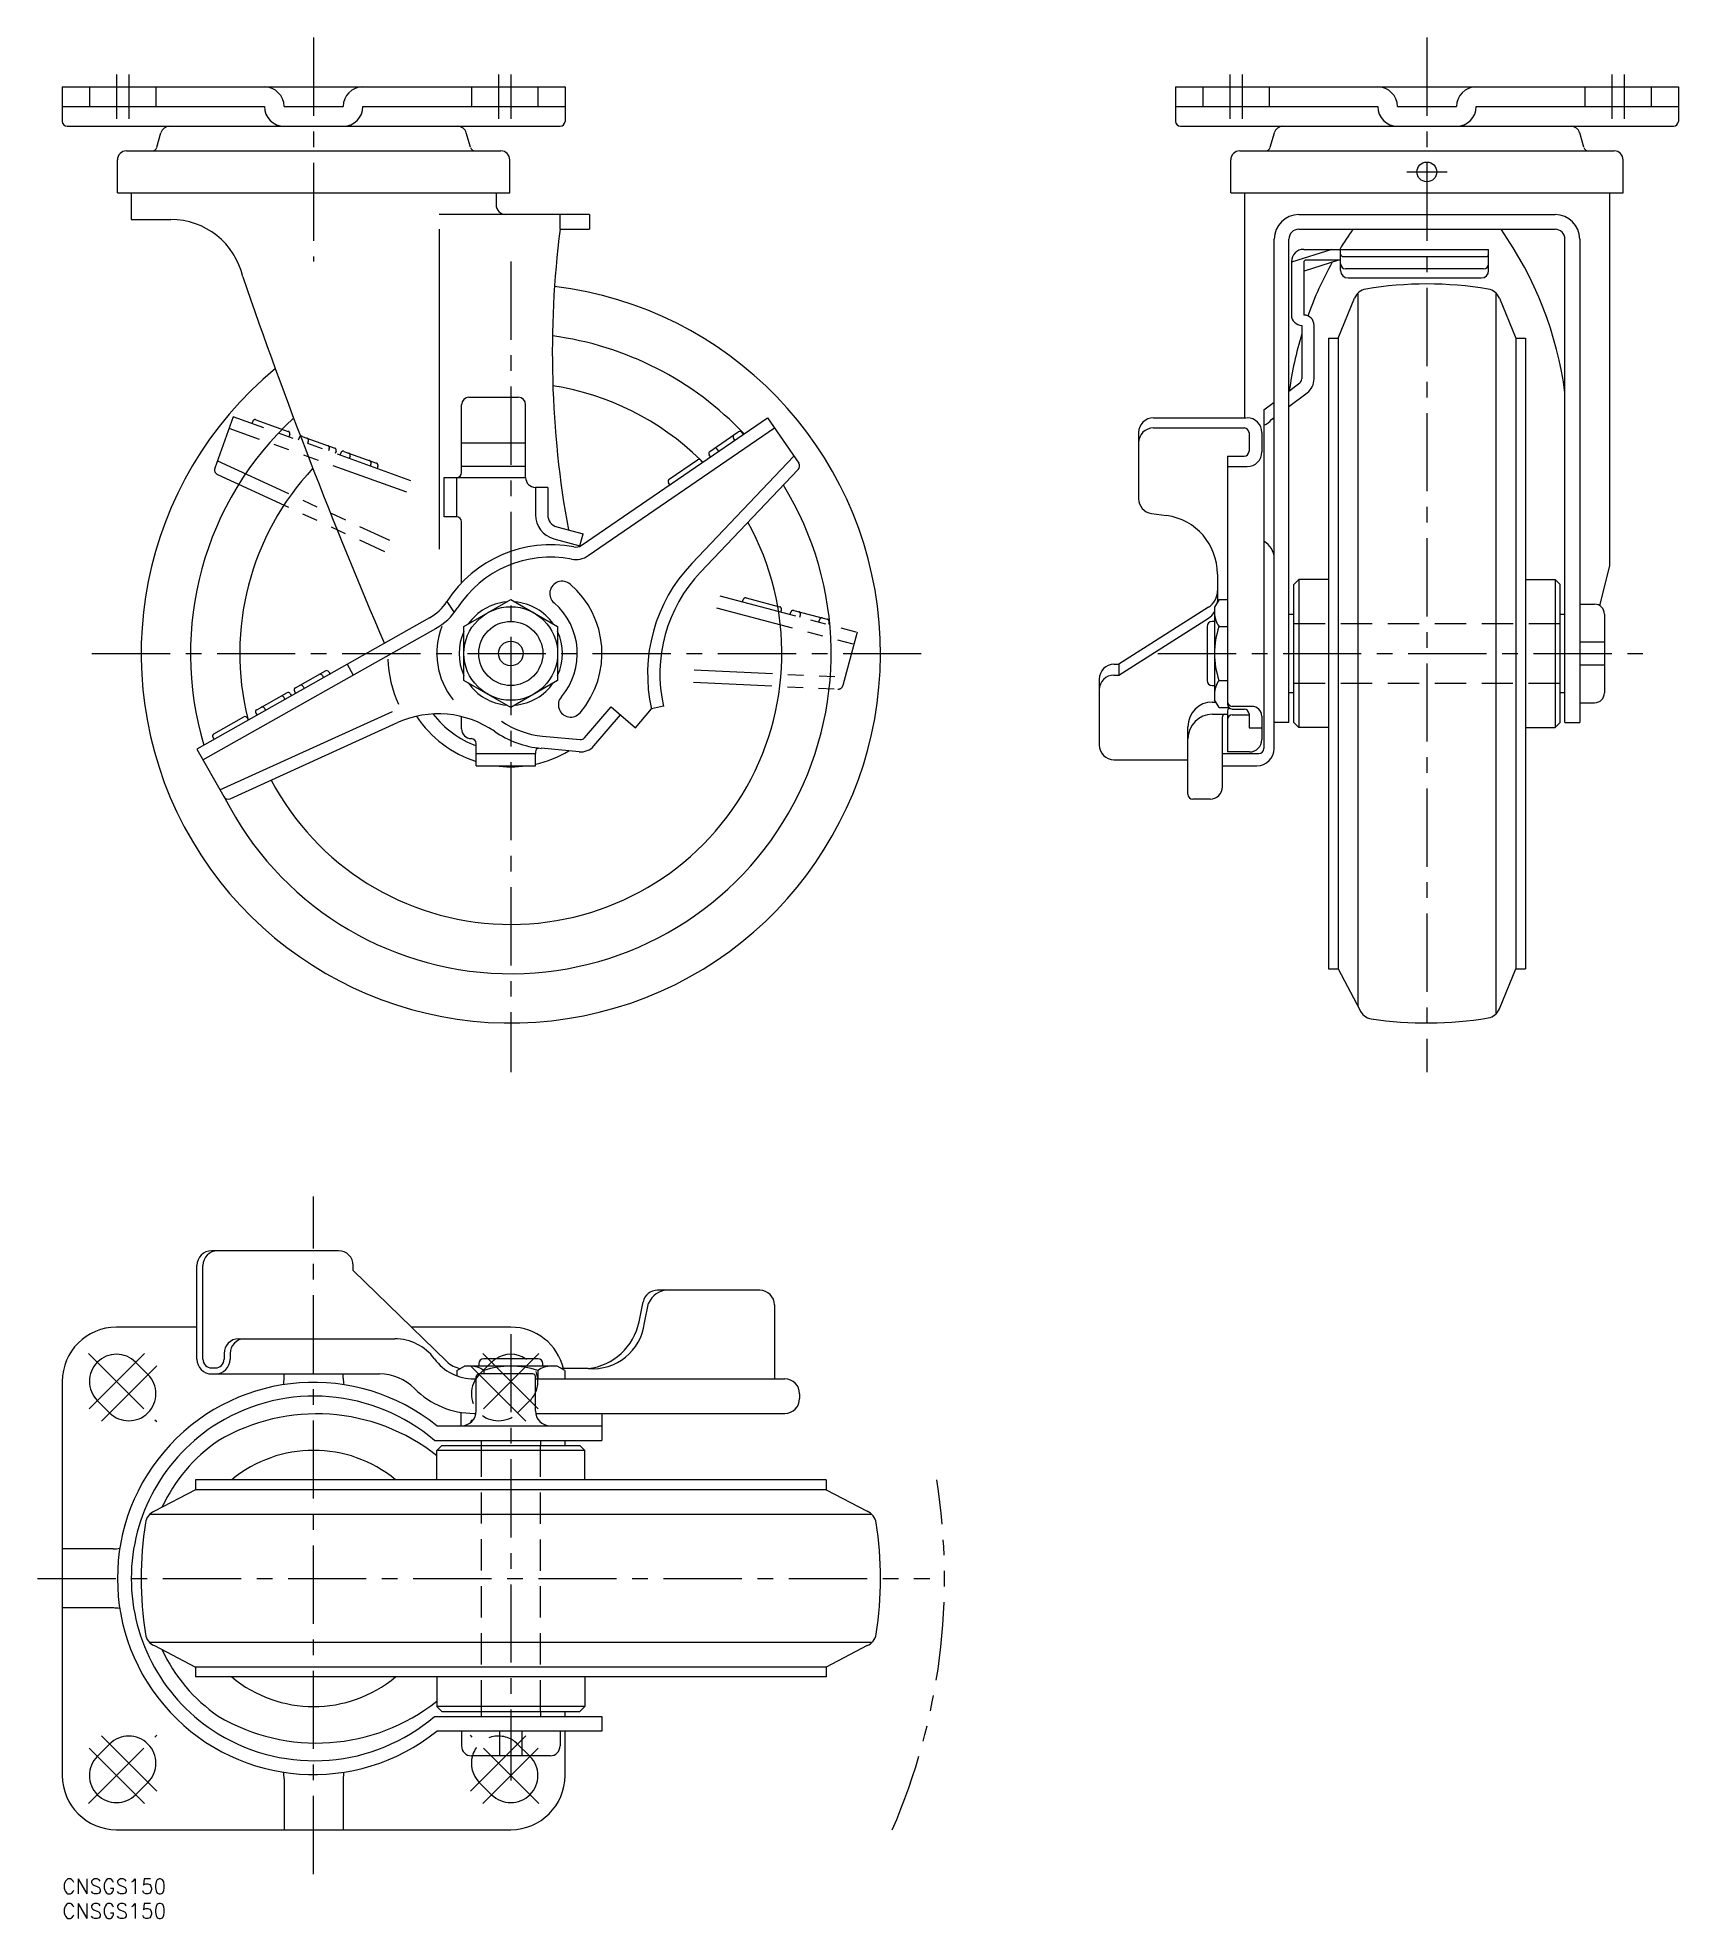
# Model space of a CAD drawing. Extents: x -5 to 328, y -8 to 374.
import ezdxf

# ---------------------------------------------------------------- set-up
doc = ezdxf.new("R2010")
doc.units = 0
doc.header["$LTSCALE"] = 0.5
for name, pattern in [('CENTER', [50.8, 31.75, -6.35, 6.35, -6.35]), ('DASHED', [19.05, 12.7, -6.35]), ('PHANTOM', [63.5, 31.75, -6.35, 6.35, -6.35, 6.35, -6.35])]:
    doc.linetypes.add(name, pattern=pattern)
for name, color, linetype in [('MSM_CENTER', 1, 'CENTER'), ('MSM_CONTINUOUS', 7, 'CONTINUOUS'), ('MSM_DASHED', 4, 'DASHED'), ('MSM_IMAGINARY', 6, 'PHANTOM'), ('MSM_PART_NUMBER', 7, 'CONTINUOUS')]:
    doc.layers.add(name, color=color, linetype=linetype)
doc.styles.get("Standard").update_dxf_attribs({"font": 'txt.shx', "height": 3, "bigfont": 'bigfont.shx'})

# ---------------------------------------------------------------- blocks, each defined once
blk = doc.blocks.new('*U2')
at = {"layer": 'MSM_PART_NUMBER'}
blk.add_text('CNSGS150', height=3, dxfattribs=at).set_placement((0, -3))
blk = doc.blocks.new('*U3')
at = {"layer": 'MSM_PART_NUMBER'}
blk.add_text('CNSGS150', height=3, dxfattribs=at).set_placement((0, -8))

msp = doc.modelspace()

# ---------------------------------------------------------------- linework, layer by layer
at = {"layer": 'MSM_CENTER'}
for p, q in [((51, 373.74), (51, 328.31)), ((276.88, 373.74), (276.88, 163.74)), ((11, 366.24), (11, 357.24)), ((13.5, 366.24), (13.5, 357.24)), ((88.5, 366.24), (88.5, 357.24)), ((91, 366.24), (91, 357.24)), ((236.88, 366.24), (236.88, 357.24)), ((239.38, 366.24), (239.38, 357.24)), ((314.38, 366.24), (314.38, 357.24)), ((316.88, 366.24), (316.88, 357.24)), ((272.79, 346.49), (280.97, 346.49)), ((91, 328.31), (91, 163.74)), ((6, 248.74), (176, 248.74)), ((222.28, 248.74), (322.88, 248.74)), ((51, 1), (51, 138.5)), ((91, 110.6), (91, 20)), ((5.34, 106.66), (19.16, 92.84)), ((16.66, 106.66), (5.34, 95.34)), ((19.16, 104.16), (7.84, 92.84)), ((96.66, 106.66), (82.84, 92.84)), ((82.84, 104.16), (94.16, 92.84)), ((85.34, 106.66), (96.66, 95.34)), ((-5, 61), (176, 61)), ((5.34, 15.34), (19.16, 29.16)), ((19.16, 17.84), (7.84, 29.16)), ((96.66, 15.34), (82.84, 29.16)), ((82.84, 17.84), (94.16, 29.16)), ((16.66, 15.34), (5.34, 26.66)), ((85.34, 15.34), (96.66, 26.66))]:
    msp.add_line(p, q, dxfattribs=at)
at = {"layer": 'MSM_CONTINUOUS'}
for p, q in [((0, 363.74), (0, 356.74)), ((0, 363.74), (102, 363.74)), ((102, 363.74), (102, 356.74)), ((225.88, 363.74), (327.88, 363.74)), ((225.88, 363.74), (225.88, 356.74)), ((327.88, 363.74), (327.88, 356.74)), ((0, 359.74), (41, 359.74)), ((45, 359.74), (57, 359.74)), ((61, 359.74), (102, 359.74)), ((225.88, 359.74), (266.88, 359.74)), ((270.88, 359.74), (282.88, 359.74)), ((286.88, 359.74), (327.88, 359.74)), ((1, 355.74), (101, 355.74)), ((226.88, 355.74), (326.88, 355.74)), ((19.2, 351.48), (20.03, 354.43)), ((82.8, 351.48), (81.97, 354.43)), ((245.09, 351.48), (245.91, 354.43)), ((308.68, 351.48), (307.86, 354.43)), ((11.2, 342.24), (11.2, 348.94)), ((13, 350.74), (89, 350.74)), ((90.8, 342.24), (90.8, 348.94)), ((237.08, 342.24), (237.08, 348.94)), ((238.88, 350.74), (314.88, 350.74)), ((316.68, 342.24), (316.68, 348.94)), ((11.2, 342.24), (90.8, 342.24)), ((14, 342.24), (14, 336.84)), ((88, 342.24), (88, 339.84)), ((237.08, 342.24), (316.68, 342.24)), ((239.88, 342.24), (239.88, 296.57)), ((313.88, 342.24), (313.88, 266.5)), ((14, 336.84), (22, 336.84)), ((107, 337.84), (76.5, 337.84)), ((101, 334.84), (101, 337.84)), ((107, 337.84), (107, 334.84)), ((250.88, 337.84), (302.88, 337.84)), ((76.5, 334.84), (76.5, 269.93)), ((101, 334.84), (107, 334.84)), ((245.88, 229.46), (245.88, 332.84)), ((248.88, 234.74), (248.88, 332.84)), ((250.88, 334.84), (302.88, 334.84)), ((304.88, 234.74), (304.88, 332.84)), ((307.88, 332.84), (307.88, 234.74)), ((257.6, 330.77), (249.38, 328.17)), ((251.88, 330.77), (289.38, 330.77)), ((258.96, 328.58), (251.93, 326.35)), ((259.38, 328.6), (252.38, 328.6)), ((259.36, 326.46), (259.36, 330.77)), ((259.86, 329.3), (288.88, 329.3)), ((289.38, 326.46), (289.38, 330.77)), ((249.38, 328.27), (249.38, 317.44)), ((251.88, 328.1), (251.88, 317.44)), ((288.38, 326.82), (260.36, 326.82)), ((260.86, 324.96), (287.88, 324.96)), ((258.88, 312.74), (262.18, 320.88)), ((262.88, 321.92), (262.88, 177.13)), ((290.88, 321.92), (290.88, 175.57)), ((291.58, 320.88), (294.88, 312.74)), ((251.48, 315.34), (251.48, 304.46)), ((253.98, 304.35), (253.98, 315.34)), ((256.88, 312.74), (256.88, 184.74)), ((256.88, 312.74), (258.88, 312.74)), ((258.88, 312.74), (258.88, 184.74)), ((294.88, 312.74), (294.88, 184.74)), ((294.88, 312.74), (296.88, 312.74)), ((296.88, 312.74), (296.88, 184.74)), ((248.88, 302.01), (251.08, 303.66)), ((248.88, 298.88), (252.58, 301.66)), ((81, 285.46), (81, 299.24)), ((82.5, 300.74), (92.5, 300.74)), ((94, 284.46), (94, 299.24)), ((243.78, 298.18), (245.88, 299.75)), ((243.78, 298.18), (243.78, 229.46)), ((105.29, 270.67), (143.08, 296.57)), ((106.71, 268.6), (144.5, 294.51)), ((143.08, 296.57), (149.41, 287.34)), ((221.38, 296.57), (240.28, 296.57)), ((221.38, 294.51), (239.78, 294.51)), ((245.32, 296.2), (245.88, 296.63)), ((94, 291.46), (81, 291.46)), ((131.38, 289.76), (137.16, 293.72)), ((133.19, 289.79), (132.9, 290.2)), ((136.48, 292.05), (136.2, 292.46)), ((137.85, 293.59), (138.13, 293.18)), ((218.38, 293.57), (218.38, 280.15)), ((240.78, 293.51), (240.78, 289.78)), ((243.38, 293.57), (243.38, 289.67)), ((81, 286.74), (94, 286.74)), ((123.13, 284.11), (128.91, 288.07)), ((127.7, 266.99), (148.42, 288.78)), ((129.89, 287.52), (129.6, 287.94)), ((131.54, 288.66), (131.25, 289.07)), ((236.38, 288.78), (236.38, 238.47)), ((236.38, 288.78), (239.78, 288.78)), ((236.38, 286.67), (240.38, 286.67)), ((77.5, 276.46), (77.5, 284.46)), ((77.5, 284.46), (94, 284.46)), ((80, 284.46), (80, 276.46)), ((123.29, 283), (123, 283.41)), ((129.51, 265.27), (149.31, 286.09)), ((96, 282.46), (96, 276.87)), ((98.5, 282.46), (96, 282.46)), ((98.5, 282.46), (98.5, 276.87)), ((80, 276.46), (77.5, 276.46)), ((81, 263.06), (81, 275.46)), ((220.96, 277.18), (224.06, 276.74)), ((99.71, 272.04), (105, 270.62)), ((100.35, 274.46), (105.65, 273.04)), ((105, 270.62), (105.65, 273.04)), ((105, 270.62), (105, 270.5)), ((234.38, 264.86), (234.38, 259.28)), ((249.88, 262.74), (250.88, 263.74)), ((250.88, 263.74), (250.88, 233.74)), ((256.88, 263.74), (250.88, 263.74)), ((296.88, 263.74), (302.88, 263.74)), ((302.88, 263.74), (302.88, 233.74)), ((303.88, 262.74), (302.88, 263.74)), ((313.88, 266.5), (311.86, 258.49)), ((81.5, 254.23), (91, 259.71)), ((91, 259.71), (100.5, 254.23)), ((234.69, 259.71), (233.78, 258.15)), ((234.69, 259.71), (236.38, 259.71)), ((249.88, 234.74), (249.88, 262.74)), ((303.88, 234.74), (303.88, 262.74)), ((74.53, 255.97), (27.32, 229.34)), ((78.03, 259.29), (79.54, 257.09)), ((232.53, 258.11), (214.38, 246.54)), ((214.38, 244.36), (232.53, 255.91)), ((233.78, 258.15), (233.78, 239.34)), ((248.88, 256.69), (249.88, 256.69)), ((303.88, 256.69), (304.88, 256.69)), ((307.88, 258.74), (310.88, 258.74)), ((312.88, 256.74), (312.88, 240.74)), ((28.55, 227.16), (75.76, 253.79)), ((81.5, 243.26), (81.5, 254.23)), ((100.5, 254.23), (100.5, 243.26)), ((232.28, 254.24), (232.28, 243.24)), ((233.78, 255.24), (233.28, 255.24)), ((234.69, 254.23), (236.38, 254.23)), ((312.88, 251.03), (307.88, 251.03)), ((47.29, 241.75), (53.39, 245.2)), ((54.07, 245.01), (54.32, 244.57)), ((57.8, 246.54), (59.03, 244.36)), ((213.38, 246.54), (214.38, 246.54)), ((213.38, 244.36), (214.38, 244.36)), ((214.38, 246.54), (214.38, 244.36)), ((307.88, 246.46), (312.88, 246.46)), ((39.45, 237.33), (45.55, 240.77)), ((46.23, 240.58), (46.48, 240.15)), ((47.1, 241.07), (47.35, 240.64)), ((48.85, 242.06), (49.09, 241.62)), ((52.77, 244.27), (53.01, 243.83)), ((91, 237.77), (81.5, 243.26)), ((100.5, 243.26), (91, 237.77)), ((210.38, 243.54), (210.38, 230.16)), ((233.28, 242.24), (233.78, 242.24)), ((234.69, 243.26), (236.38, 243.26)), ((248.88, 240.79), (249.88, 240.79)), ((303.88, 240.79), (304.88, 240.79)), ((31.98, 221.07), (67, 236.98)), ((41.01, 237.63), (41.25, 237.2)), ((44.93, 239.85), (45.17, 239.41)), ((105.95, 231.6), (111.34, 237.91)), ((111.34, 237.91), (116.28, 233.68)), ((116.28, 233.68), (119.53, 237.48)), ((121.97, 238.03), (119.53, 237.48)), ((233.38, 238.88), (234.05, 238.88)), ((234.69, 237.77), (233.78, 239.34)), ((234.69, 237.77), (236.66, 237.77)), ((236.38, 236.91), (236.38, 228.76)), ((241.38, 238.01), (237.38, 238.01)), ((237.38, 237.47), (239.78, 237.47)), ((307.88, 238.74), (310.88, 238.74)), ((30.75, 232.42), (36.84, 235.86)), ((34.05, 219.26), (68.03, 234.7)), ((37.52, 235.67), (37.77, 235.23)), ((39.27, 236.65), (39.51, 236.22)), ((81, 233.46), (81, 235.93)), ((107.85, 229.98), (113.24, 236.28)), ((228.38, 220.18), (228.38, 233.88)), ((233.38, 236.39), (236.38, 236.39)), ((235.38, 221.68), (235.38, 235.89)), ((237.38, 236.28), (240.78, 236.28)), ((240.78, 236.47), (240.78, 233.68)), ((240.78, 233.68), (243.38, 233.68)), ((243.38, 236.01), (243.38, 231.26)), ((248.88, 234.74), (245.88, 234.74)), ((249.88, 234.74), (250.88, 233.74)), ((256.88, 233.74), (250.88, 233.74)), ((296.88, 233.74), (302.88, 233.74)), ((303.88, 234.74), (302.88, 233.74)), ((304.88, 234.74), (307.88, 234.74)), ((27.32, 229.34), (32.76, 219.68)), ((30.56, 231.74), (30.8, 231.3)), ((84, 225.96), (84, 230.46)), ((104.86, 228.77), (97.17, 229.49)), ((97.44, 231.97), (105.09, 231.26)), ((84, 228.46), (96, 228.46)), ((84, 225.96), (96, 225.96)), ((96, 225.96), (96, 228.46)), ((213.38, 227.16), (228.38, 227.16)), ((235.38, 228.46), (242.78, 228.46)), ((235.38, 225.96), (242.38, 225.96)), ((240.88, 228.76), (236.38, 228.76)), ((232.88, 219.18), (229.38, 219.18)), ((256.88, 184.74), (258.88, 184.74)), ((258.88, 184.74), (263.25, 176.44)), ((291.59, 176.61), (294.88, 184.74)), ((294.88, 184.74), (296.88, 184.74)), ((56.03, 127.5), (30.32, 127.5)), ((27.32, 105.5), (27.32, 124.5)), ((28.54, 105.5), (28.54, 124.5)), ((59.03, 123.5), (59.03, 124.5)), ((59.03, 123.5), (78, 105.01)), ((141.5, 119.5), (120.78, 119.5)), ((117.01, 113.08), (117.84, 117.11)), ((118.13, 112.85), (118.96, 116.88)), ((144.5, 116.5), (144.5, 101.5)), ((27.32, 112), (11, 112)), ((91, 112), (70.82, 112)), ((35.78, 109.65), (67.45, 109.65)), ((14.89, 104.89), (17.39, 102.39)), ((30.32, 103.72), (31.05, 103.72)), ((32.83, 106.65), (32.83, 105.5)), ((34.05, 106.65), (34.05, 105.5)), ((80.03, 103.2), (81.59, 104.1)), ((80.03, 103.2), (80.03, 102.14)), ((100.41, 104.1), (81.59, 104.1)), ((84.5, 104.6), (84.5, 104.1)), ((96.5, 105.6), (85.5, 105.6)), ((85.52, 103.2), (85.52, 102.5)), ((96.48, 103.2), (96.48, 101.5)), ((97.5, 104.1), (97.5, 104.6)), ((101.97, 103.2), (100.41, 104.1)), ((106.69, 103.59), (101.3, 103.59)), ((101.97, 103.2), (101.97, 101.5)), ((0, 101), (0, 21)), ((30.32, 102.5), (64.37, 102.5)), ((45, 101.66), (45, 102.5)), ((57, 101.66), (57, 102.5)), ((83.55, 101.5), (84, 101.5)), ((84, 95), (84, 102)), ((95.5, 102.5), (84.5, 102.5)), ((96, 95), (96, 102)), ((96, 101.5), (146.58, 101.5)), ((7.11, 97.11), (9.61, 94.61)), ((7.11, 97.11), (9.61, 94.61)), ((149.58, 98.5), (149.58, 97.5)), ((75.96, 92), (109.5, 92)), ((80.96, 92), (80.96, 94.7)), ((83.55, 94.5), (83.96, 94.5)), ((96.04, 94.5), (146.58, 94.5)), ((109.5, 94.5), (109.5, 89)), ((75.53, 89), (109.5, 89)), ((77, 88), (76, 87)), ((77, 88), (105, 88)), ((85, 89), (85, 88)), ((97, 89), (97, 88)), ((102, 88), (102, 89)), ((105, 88), (106, 87)), ((106, 87), (76, 87)), ((76, 81), (76, 87)), ((106, 81), (106, 87)), ((155, 81), (27, 81)), ((27, 81), (27, 79)), ((155, 81), (155, 79)), ((27, 79), (18.69, 74.63)), ((155, 79), (27, 79)), ((155, 79), (163.31, 74.63)), ((164.27, 74), (17.73, 74)), ((10.34, 67), (0, 67)), ((10.43, 55), (0, 55)), ((164.27, 48), (17.73, 48)), ((18.69, 47.37), (27, 43)), ((163.31, 47.37), (155, 43)), ((155, 43), (27, 43)), ((27, 43), (27, 41)), ((155, 43), (155, 41)), ((155, 41), (27, 41)), ((76, 41), (76, 35)), ((106, 41), (106, 35)), ((106, 35), (76, 35)), ((77, 34), (76, 35)), ((105, 34), (106, 35)), ((75.53, 33), (109.5, 33)), ((77, 34), (105, 34)), ((85, 34), (85, 33)), ((97, 34), (97, 33)), ((102, 33), (102, 34)), ((109.5, 33), (109.5, 30)), ((7.11, 24.89), (9.61, 27.39)), ((7.11, 24.89), (9.61, 27.39)), ((109.5, 30), (75.96, 30)), ((81, 30), (81, 27)), ((88.71, 30), (88.71, 25)), ((93.29, 25), (93.29, 30)), ((101, 30), (101, 27)), ((102, 21), (102, 30)), ((99, 25), (83, 25)), ((94.89, 24.89), (94.78, 25)), ((94.89, 24.89), (94.78, 25)), ((14.89, 17.11), (17.39, 19.61)), ((45, 20.34), (45, 10)), ((57, 20.34), (57, 10)), ((87.11, 17.11), (84.61, 19.61)), ((11, 10), (91, 10))]:
    msp.add_line(p, q, dxfattribs=at)
for centre, radius in [((276.85, 346.49), 2), ((91, 248.74), 9.5), ((91, 248.74), 6.5), ((91, 248.74), 2.5)]:
    msp.add_circle(centre, radius, dxfattribs=at)
for centre, radius, start, end in [((41, 359.74), 4, 0, 90), ((61, 359.74), 4, 90, 180), ((266.88, 359.74), 4, 0, 90), ((286.88, 359.74), 4, 90, 180), ((45, 359.74), 4, 180, 270), ((57, 359.74), 4, 270, 0), ((270.88, 359.74), 4, 180, 270), ((282.88, 359.74), 4, 270, 0), ((1, 356.74), 1, 180, 270), ((21.76, 353.94), 1.8, 90, 164.439), ((80.24, 353.94), 1.8, 15.5607, 90), ((101, 356.74), 1, 270, 0), ((226.88, 356.74), 1, 180, 270), ((247.64, 353.94), 1.8, 90, 164.439), ((306.12, 353.94), 1.8, 15.5607, 90), ((326.88, 356.74), 1, 270, 0), ((18.24, 351.74), 1, 270, 344.439), ((83.76, 351.74), 1, 195.561, 270), ((244.12, 351.74), 1, 270, 344.439), ((309.64, 351.74), 1, 195.561, 270), ((13, 348.94), 1.8, 90, 180), ((89, 348.94), 1.8, 0, 90), ((238.88, 348.94), 1.8, 90, 180), ((314.88, 348.94), 1.8, 0, 90), ((90, 339.84), 2, 180, 270), ((22, 321.84), 15, 12.9112, 90), ((250.88, 332.84), 5, 90, 180), ((302.88, 332.84), 5, 0, 90), ((299.42, 309.78), 200, 172.801, 190.3537), ((250.88, 332.84), 2, 90, 180), ((323.03, 291.82), 74.79, 144.886, 148.616), ((230.73, 291.82), 74.79, 7.5247, 35.1137), ((302.88, 332.84), 2, 0, 90), ((251.88, 328.27), 2.5, 90, 180), ((252.38, 328.1), 0.5, 90, 180), ((259.86, 329.8), 0.5, 180, 270), ((288.88, 329.8), 0.5, 270, 0), ((1046.75, 672.62), 1068.21, 198.98044, 203.2591), ((323.03, 291.82), 74.79, 150.923, 160.104), ((260.36, 327.82), 1, 180, 270), ((260.86, 326.46), 1.5, 180, 270), ((287.88, 326.46), 1.5, 270, 0), ((288.38, 327.82), 1, 270, 0), ((91, 248.74), 75, 129.5664, 83.2034), ((264.96, 319.75), 3, 99.5012, 157.9351), ((276.88, 248.52), 75.22, 80.4988, 99.5012), ((288.8, 319.75), 3, 22.0649, 80.4988), ((251.48, 317.44), 2.1, 180, 270), ((251.88, 315.34), 2.1, 0, 90.0002), ((91, 248.74), 65, 43.2813, 82.5276), ((323.03, 291.82), 74.79, 163.063, 172.14), ((91, 248.74), 55, 45.6876, 81.0713), ((250.48, 304.46), 1, 306.89, 0), ((250.48, 304.46), 3.5, 306.89, 0), ((82.5, 299.24), 1.5, 90, 180), ((92.5, 299.24), 1.5, 0, 90), ((91, 248.74), 65, 132.6736, 196.6409), ((221.38, 293.57), 3, 90, 180), ((221.38, 291.51), 3, 90, 180), ((239.78, 293.51), 1, 0, 90), ((240.38, 293.57), 3, 0, 90), ((242.88, 297.96), 3, 287.4576, 324.23), ((132.49, 289.92), 0.5, 34.4311, 124.431), ((136.61, 292.74), 0.5, 124.431, 214.431), ((137.44, 293.31), 0.5, 34.4311, 124.431), ((91, 248.74), 55, 136.8991, 193.9294), ((129.19, 287.65), 0.5, 34.4311, 124.431), ((91, 248.74), 55, 44.907, 45.3716), ((131.66, 289.35), 0.5, 124.431, 214.431), ((148.58, 286.78), 1, 316.431, 34.4313), ((239.78, 289.78), 1, 270, 0), ((240.38, 289.67), 3, 270, 0), ((91, 248.74), 65, 206.8306, 31.7163), ((80, 285.46), 1, 270, 0), ((96, 284.46), 2, 180, 270), ((123.42, 283.7), 0.5, 124.431, 214.431), ((221.38, 280.15), 3, 180, 261.954), ((91, 248.74), 55, 207.8545, 28.9619), ((80, 275.46), 1, 0, 90), ((101, 276.87), 5, 180, 255), ((101, 276.87), 2.5, 180, 255), ((222.38, 264.86), 12, 0, 81.9543), ((241.88, 268), 4, 0, 61.6406), ((99.08, 245.8), 25, 79.156, 147.347), ((99.08, 245.8), 22.5, 79.156, 147.347), ((104.16, 272.32), 4.5, 259.156, 304.431), ((104.16, 272.32), 2, 259.156, 304.431), ((151.25, 244.59), 32.5, 136.431, 192.669), ((151.25, 244.59), 30, 136.431, 192.67), ((101.4, 260.9), 2.5, 49.3301, 229.532), ((91, 248.74), 18.5, 319.431, 49.431), ((230.38, 261.48), 4, 302.519, 0), ((69.61, 264.68), 10, 299.431, 327.347), ((69.61, 264.68), 12.5, 299.431, 327.347), ((91, 248.74), 10.5, 94.7912, 145.209), ((91, 248.74), 10.5, 34.7912, 85.2088), ((91, 248.74), 13.5, 319.431, 49.431), ((230.38, 259.28), 4, 302.473, 328.212), ((238.4, 256.97), 4.62, 180, 216.456), ((230.38, 259.28), 4, 358.637, 0), ((310.88, 256.74), 2, 0, 90), ((91, 248.74), 15, 158.717, 218.879), ((91, 248.74), 10.5, 154.791, 205.209), ((91, 248.74), 10.5, 334.791, 25.2088), ((233.28, 254.24), 1, 90, 180), ((250.89, 248.74), 17.11, 161.299, 198.701), ((52.33, 244.02), 0.5, 29.4314, 119.43), ((53.64, 244.76), 0.5, 29.4314, 119.43), ((91, 248.74), 25, 182.609, 204.328), ((213.38, 243.54), 3, 90, 180), ((213.38, 241.36), 3, 90, 180), ((45.8, 240.34), 0.5, 29.4314, 119.43), ((47.54, 241.32), 0.5, 119.431, 209.43), ((48.41, 241.81), 0.5, 29.4332, 119.64), ((91, 248.74), 10.5, 214.791, 265.209), ((91, 248.74), 10.5, 274.791, 325.209), ((233.28, 243.24), 1, 180, 270), ((238.4, 240.52), 4.62, 143.544, 180), ((310.88, 240.74), 2, 270, 0), ((39.7, 236.9), 0.5, 119.431, 209.43), ((40.57, 237.39), 0.5, 29.4332, 119.64), ((44.49, 239.6), 0.5, 29.4314, 119.43), ((103.15, 238.33), 2.5, 139.33, 319.532), ((233.38, 233.88), 5, 90, 180), ((237.38, 239.01), 1, 180, 270), ((237.38, 238.47), 1, 180, 270), ((237.38, 236.91), 1, 128.874, 180), ((239.78, 236.47), 1, 0, 90), ((241.38, 236.01), 2, 0, 90), ((37.09, 235.42), 0.5, 29.4314, 119.43), ((76.3, 216.49), 20, 55.363, 114.431), ((91, 248.74), 23, 213.671, 252.281), ((91, 248.74), 20, 217.885, 249.513), ((83, 233.46), 2, 180, 270), ((99.04, 249.4), 20, 235.363, 264.657), ((99.04, 249.4), 17.5, 235.363, 264.784), ((233.38, 231.39), 5, 90, 180), ((235.88, 235.89), 0.5, 90, 180), ((237.38, 235.28), 1, 90, 180), ((30.99, 231.98), 0.5, 119.431, 209.43), ((83, 230.46), 1, 0, 90), ((99, 228.46), 3, 157.613, 180), ((91, 248.74), 20, 284.947, 286.314), ((105.19, 232.26), 3.5, 264.657, 319.431), ((105.19, 232.26), 1, 264.657, 319.431), ((213.38, 230.16), 3, 180, 270), ((240.88, 231.26), 2.5, 270, 0), ((242.38, 229.46), 3.5, 270, 0), ((242.78, 229.46), 1, 270, 0), ((91, 248.74), 23, 262.172, 277.828), ((91, 248.74), 23, 282.556, 300.706), ((232.88, 221.68), 2.5, 270, 0), ((33.64, 220.18), 1, 209.433, 294.431), ((229.38, 220.18), 1, 180, 270), ((266.03, 177.56), 3, 202.0649, 261.3576), ((288.8, 177.73), 3, 279.5014, 337.9351), ((276.88, 248.96), 75.22, 261.3576, 279.5014), ((30.32, 124.5), 3, 90, 180), ((31.54, 124.5), 3, 90, 180), ((56.03, 124.5), 3, 360, 90), ((120.78, 116.5), 3, 90, 168.349), ((122.93, 115.2), 4.31, 92.2174, 157.0764), ((141.5, 116.5), 3, 360, 90), ((11, 101), 11, 90, 180), ((91, 101), 11, 13.5952, 90), ((105.26, 115.5), 12, 276.8486, 348.3488), ((107.58, 114.19), 10.64, 265.2119, 352.7589), ((35.83, 106.65), 3, 91, 180), ((37.05, 106.65), 3, 91, 180), ((67.45, 99.65), 10, 36.343, 90), ((11, 101), 5.5, 45, 225), ((30.32, 105.5), 3, 180, 270), ((30.32, 105.5), 1.78, 180, 270), ((31.05, 105.5), 3, 270, 0), ((31.05, 105.5), 1.78, 270, 0), ((83.55, 111.5), 10, 216.343, 270), ((81.49, 108.59), 5, 225.7234, 261.9674), ((82.77, 99.48), 4.62, 53.544, 90), ((85.5, 104.6), 1, 90, 180), ((91, 86.99), 17.11, 71.299, 108.701), ((91, 101), 5.5, 56.7581, 123.2419), ((99.23, 99.48), 4.62, 90, 126.456), ((96.5, 104.6), 1, 0, 90), ((13.5, 98.5), 5.5, 225, 45), ((51, 61), 39.8, 51.1586, 308.8414), ((37, 101.66), 8, 350.4414, 0), ((37, 101.66), 8, 350.442, 0), ((65, 101.66), 8, 180, 189.558), ((65, 101.66), 8, 180, 189.5586), ((64.37, 92.5), 10, 44.7249, 90), ((83.55, 111.5), 17, 224.7249, 270), ((84.5, 102), 0.5, 90, 180), ((95.5, 102), 0.5, 0, 90), ((146.58, 98.5), 3, 0, 90), ((51.15, 60.48), 37.52, 49.475, 121.3532), ((146.58, 97.5), 3, 270, 0), ((51, 61), 37, 121.579, 238.421), ((51.61, 55.19), 39.22, 51.5576, 120.6384), ((81, 95), 3, 270, 0), ((99, 95), 3, 180, 270), ((51, 61), 34, 124.7419, 154.8816), ((51, 61), 26, 50.2835, 129.7165), ((19.82, 71.85), 3, 112.0649, 171.3576), ((162.18, 71.85), 3, 8.6424, 67.9351), ((91.22, 61), 75.22, 171.3576, 188.6424), ((90.78, 61), 75.22, 351.3576, 8.6424), ((10.34, 75), 8, 270, 279.5586), ((10.34, 47), 8, 80.442, 90), ((19.82, 50.15), 3, 188.6424, 247.9351), ((162.18, 50.15), 3, 292.0649, 351.3576), ((51, 61), 34, 205.1184, 235.2581), ((51, 61), 26, 230.2835, 309.7165), ((51.61, 66.81), 39.22, 239.3616, 308.4424), ((51.15, 61.52), 37.52, 238.6468, 310.525), ((13.5, 23.5), 5.5, 315, 135), ((83, 27), 2, 180, 270), ((99, 27), 2, 270, 0), ((11, 21), 5.5, 135, 315), ((88.5, 23.5), 5.5, 164.1734, 225), ((91, 21), 5.5, 225, 45), ((11, 21), 11, 180, 270), ((37, 20.34), 8, 0, 9.5586), ((65, 20.34), 8, 170.442, 180), ((91, 21), 11, 270, 0)]:
    msp.add_arc(centre, radius, start, end, dxfattribs=at)
at = {"layer": 'MSM_DASHED'}
for p, q in [((5.5, 363.74), (5.5, 359.74)), ((19, 363.74), (19, 359.74)), ((83, 363.74), (83, 359.74)), ((96.5, 363.74), (96.5, 359.74)), ((231.38, 363.74), (231.38, 359.74)), ((244.88, 363.74), (244.88, 359.74)), ((308.88, 363.74), (308.88, 359.74)), ((322.38, 363.74), (322.38, 359.74)), ((303.88, 254.74), (249.88, 254.74)), ((249.88, 242.74), (303.88, 242.74)), ((87.11, 104.89), (84.61, 102.39)), ((94.89, 97.11), (92.39, 94.61)), ((85, 88), (85, 34)), ((97, 34), (97, 88)), ((94.78, 25), (92.39, 27.39))]:
    msp.add_line(p, q, dxfattribs=at)
for centre, start, end in [((91, 101), 123.2419, 135), ((91, 101), 315, 56.7581), ((88.5, 98.5), 135, 315), ((88.5, 23.5), 45, 164.1734)]:
    msp.add_arc(centre, 5.5, start, end, dxfattribs=at)
at = {"layer": 'MSM_IMAGINARY'}
for p, q in [((34.7, 296.77), (30.95, 286.34)), ((69.9, 281.46), (33.85, 294.42)), ((70.75, 283.81), (34.7, 296.77)), ((38.63, 295.89), (38.46, 295.42)), ((39.27, 296.19), (45.86, 293.82)), ((46.16, 293.18), (45.99, 292.71)), ((48.04, 292.5), (47.87, 292.03)), ((48.68, 292.81), (55.27, 290.44)), ((49.92, 291.83), (49.76, 291.36)), ((54.16, 290.31), (53.99, 289.84)), ((31.49, 287.84), (66.41, 271.73)), ((55.57, 289.8), (55.4, 289.33)), ((56.51, 289.46), (56.34, 288.99)), ((57.15, 289.76), (63.74, 287.39)), ((58.39, 288.78), (58.23, 288.31)), ((62.63, 287.26), (62.46, 286.79)), ((64.04, 286.75), (63.87, 286.28)), ((31.47, 285.09), (65.36, 269.46)), ((133.38, 260.41), (161.24, 253.07)), ((138.03, 259.19), (138.16, 259.67)), ((138.77, 260.03), (145.54, 258.24)), ((132.75, 257.99), (160.6, 250.65)), ((145.77, 257.15), (145.89, 257.63)), ((147.7, 256.64), (147.83, 257.12)), ((148.44, 257.48), (155.21, 255.69)), ((149.63, 256.13), (149.76, 256.61)), ((153.5, 255.11), (153.63, 255.59)), ((155.56, 255.08), (155.44, 254.6)), ((161.24, 253.07), (158.38, 242.25)), ((128.21, 245.42), (158.83, 243.94)), ((128.09, 242.92), (157.37, 241.5))]:
    msp.add_line(p, q, dxfattribs=at)
for centre, radius, start, end in [((39.1, 295.72), 0.5, 70.2314, 160.23), ((45.69, 293.35), 0.5, 340.231, 70.2304), ((48.51, 292.34), 0.5, 70.2298, 160.232), ((49.45, 292), 0.5, 340.233, 70.2302), ((53.69, 290.48), 0.5, 340.231, 70.2304), ((55.1, 289.97), 0.5, 340.231, 70.2304), ((31.89, 286), 1, 160.233, 245.231), ((56.98, 289.29), 0.5, 70.2313, 160.229), ((57.92, 288.95), 0.5, 340.231, 70.2304), ((62.16, 287.43), 0.5, 340.233, 70.232), ((63.57, 286.92), 0.5, 340.23, 70.2305), ((138.64, 259.54), 0.5, 75.2311, 165.231), ((145.41, 257.76), 0.5, 345.231, 75.2311), ((148.31, 256.99), 0.5, 75.2311, 165.231), ((149.28, 256.74), 0.5, 345.231, 75.2311), ((154.11, 255.46), 0.5, 75.2311, 165.231), ((155.08, 255.21), 0.5, 345.231, 75.2311), ((157.42, 242.5), 1, 267.231, 345.231), ((51, 61), 128, 336.5195, 8.9893)]:
    msp.add_arc(centre, radius, start, end, dxfattribs=at)

# ---------------------------------------------------------------- block references
at = {"layer": 'MSM_CONTINUOUS'}
for name in ['*U2', '*U3']:
    msp.add_blockref(name, (0, 0), dxfattribs=at)

doc.saveas('drawing.dxf')
